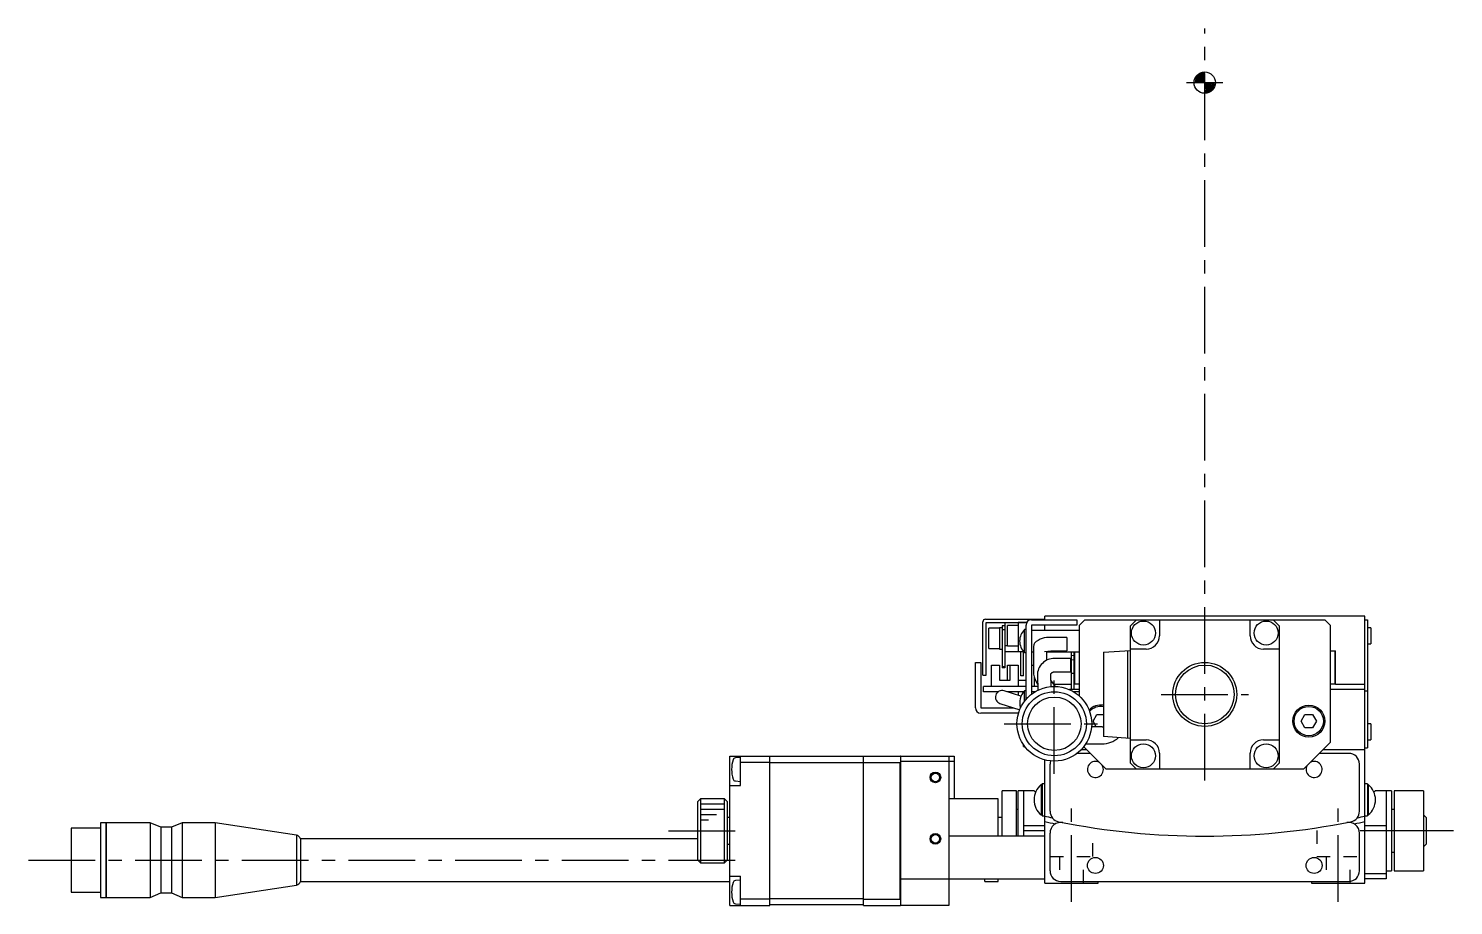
# Model space of a CAD drawing. Extents: x -273 to 427, y 17 to 547.
# Drawn here: x -208.9 to 58.2, y 21.2 to 185.6 of the extents above; entities that cross this region are included whole.
import ezdxf

# ---------------------------------------------------------------- set-up
doc = ezdxf.new("R2010")
doc.units = 0
doc.header["$LTSCALE"] = 10
doc.linetypes.add('CENTER', pattern=[2, 1.25, -0.25, 0.25, -0.25])
doc.linetypes.add('DOT', pattern=[0.5, 0.25, -0.25])
doc.layers.add('1', color=7, linetype='CONTINUOUS')
doc.layers.add('21', color=7, linetype='CONTINUOUS')

# ---------------------------------------------------------------- blocks, each defined once
blk = doc.blocks.new('AID3973')
at = {"layer": '21', "color": 7, "linetype": 'CONTINUOUS'}
blk.add_circle((11.573306, 175.428766), 2, dxfattribs=at)
for centre, radius, start, end in [((11.573306, 175.428766), 1.8, 90, 180), ((11.573306, 175.428766), 1.6, 90, 180), ((11.573306, 175.428766), 1.4, 90, 179.999955), ((11.573306, 175.428766), 1.2, 90, 179.99997), ((11.573306, 175.428766), 1, 90, 179.999964), ((11.573304, 175.428768), 0.799999, 89.999799, 180.000086), ((11.573306, 175.428766), 0.6, 89.99994, 180), ((11.573306, 175.428766), 0.4, 90, 180), ((11.573306, 175.428766), 0.2, 90, 180), ((11.573306, 175.428766), 0.6, 269.99994, 0), ((11.573306, 175.428766), 1.8, 270, 0), ((11.573306, 175.428766), 1.6, 270, 0), ((11.573306, 175.428766), 0.4, 270, 0), ((11.573306, 175.428766), 0.2, 270, 0), ((11.573306, 175.428766), 1.2, 270, 359.99997), ((11.573306, 175.428766), 1.4, 270, 359.999955), ((11.573306, 175.428766), 1, 270, 359.999964), ((11.573304, 175.428768), 0.799999, 270.000201, 359.999914)]:
    blk.add_arc(centre, radius, start, end, dxfattribs=at)

msp = doc.modelspace()

# ---------------------------------------------------------------- linework, layer by layer
at = {"layer": '1', "color": 4, "linetype": 'CENTER'}
for p, q in [((8.173306, 175.428766), (14.973306, 175.428766)), ((-16.626694, 45.878768), (-16.626694, 64.678765)), ((3.373306, 60.778766), (19.773306, 60.778766)), ((-26.026693, 55.278766), (-7.226695, 55.278766)), ((-13.426694, 21.923576), (-13.426694, 39.759795)), ((36.573306, 21.923576), (36.573306, 39.759795)), ((-88.926693, 35.228766), (-73.926693, 35.228766)), ((58.200912, 35.228766), (40.057172, 35.228766)), ((-208.926693, 29.728766), (-73.926693, 29.728766))]:
    msp.add_line(p, q, dxfattribs=at)
at = {"layer": '1', "color": 7, "linetype": 'CONTINUOUS'}
for p, q in [((-18.426694, 74.778766), (-18.426694, 75.428766)), ((-28.926694, 69.378766), (-28.926694, 73.178766)), ((-26.926694, 73.178766), (-28.926694, 73.178766)), ((-26.926694, 73.278766), (-26.926694, 69.278766)), ((-26.426694, 73.278766), (-26.926694, 73.278766)), ((-25.926694, 73.626757), (-26.426694, 73.626757)), ((-25.926694, 72.893556), (-26.426694, 72.893556)), ((-11.926694, 72.778766), (-20.926694, 72.778766)), ((-18.426694, 72.778766), (-18.426694, 73.778766)), ((-10.926694, 74.778766), (-11.926694, 73.778766)), ((-11.926694, 60.46625), (-11.926694, 73.778766)), ((-1.226694, 74.778766), (-2.426694, 73.578766)), ((3.073306, 74.778766), (3.073306, 71.778766)), ((20.073306, 71.778766), (20.073306, 74.778766)), ((25.573306, 73.578766), (24.373306, 74.778766)), ((35.073306, 73.778766), (34.073306, 74.778766)), ((35.073306, 73.778766), (35.073306, 51.778766)), ((-20.510799, 69.804077), (-20.516619, 69.677275)), ((-20.516619, 69.677275), (-20.516619, 64.612814)), ((-20.489193, 69.951556), (-20.510799, 69.804077)), ((-20.451285, 70.097958), (-20.489193, 69.951556)), ((-20.396787, 70.241834), (-20.451285, 70.097958)), ((-20.325576, 70.381563), (-20.396787, 70.241834)), ((-14.266619, 71.444914), (-17.266619, 71.444914)), ((-28.926694, 69.378766), (-26.926694, 69.378766)), ((-26.926694, 69.278766), (-26.426694, 69.278766)), ((-22.926694, 64.278766), (-22.926694, 68.778766)), ((-22.426694, 64.278766), (-22.426694, 68.778766)), ((-20.926694, 68.778766), (-20.516619, 68.778766)), ((-18.487373, 68.795447), (-17.266619, 68.944914)), ((-18.016619, 67.196391), (-18.016619, 68.898481)), ((-18.016619, 68.778766), (-11.926694, 68.778766)), ((-17.266619, 68.944914), (-14.266619, 68.944914)), ((-13.626694, 67.528766), (-16.559993, 67.528766)), ((-12.926694, 68.021335), (-13.426694, 68.040585)), ((-13.426694, 67.27401), (-12.926694, 67.290811)), ((-12.876694, 68.778766), (-12.876694, 62.757689)), ((-7.426694, 68.679132), (-7.426694, 52.8784)), ((-2.926694, 68.993803), (-2.926694, 52.56373)), ((0.573306, 69.278766), (-2.426694, 69.278766)), ((25.573306, 69.278766), (22.573306, 69.278766)), ((35.073306, 68.929107), (36.073306, 68.929107)), ((35.073306, 68.915549), (36.071411, 68.915549)), ((36.023306, 68.879119), (35.073306, 68.879119)), ((36.071411, 68.915549), (36.023306, 68.879119)), ((36.023306, 62.757689), (36.023306, 68.879119)), ((-25.926694, 65.931903), (-26.426694, 65.931903)), ((-25.926694, 65.77511), (-26.426694, 65.77511)), ((-22.426694, 64.278766), (-22.926694, 64.278766)), ((-20.516619, 64.612814), (-20.51659, 64.603222)), ((-19.808156, 64.294261), (-19.712735, 61.561786)), ((-17.309881, 64.410239), (-17.307398, 64.451214)), ((-17.309679, 64.38151), (-17.309881, 64.410239)), ((-17.235323, 62.252256), (-17.309679, 64.38151)), ((-17.307398, 64.451214), (-17.30167, 64.491951)), ((-17.30167, 64.491951), (-17.292874, 64.531738)), ((-17.292874, 64.531738), (-17.281333, 64.570008)), ((-17.281333, 64.570008), (-17.267421, 64.606433)), ((-17.267421, 64.606433), (-17.251485, 64.640897)), ((-17.251485, 64.640897), (-17.233815, 64.673417)), ((-17.233815, 64.673417), (-17.214635, 64.70408)), ((-17.214635, 64.70408), (-17.194119, 64.732993)), ((-17.194119, 64.732993), (-17.172401, 64.760261)), ((-17.172401, 64.760261), (-17.149587, 64.785979)), ((-17.149587, 64.785979), (-17.125764, 64.810225)), ((-17.125764, 64.810225), (-17.101004, 64.833063)), ((-17.101004, 64.833063), (-17.075371, 64.854545)), ((-17.075371, 64.854545), (-17.048923, 64.87471)), ((-17.048923, 64.87471), (-17.021713, 64.893588)), ((-17.021713, 64.893588), (-16.993792, 64.911203)), ((-16.993792, 64.911203), (-16.965207, 64.927569)), ((-16.965207, 64.927569), (-16.936007, 64.9427)), ((-16.936007, 64.9427), (-16.90624, 64.956601)), ((-16.90624, 64.956601), (-16.875952, 64.969279)), ((-16.875952, 64.969279), (-16.845191, 64.980734)), ((-16.845191, 64.980734), (-16.814005, 64.990967)), ((-16.814005, 64.990967), (-16.782444, 64.999978)), ((-16.782444, 64.999978), (-16.750556, 65.007766)), ((-16.750556, 65.007766), (-16.718391, 65.01433)), ((-16.718391, 65.01433), (-16.686, 65.019667)), ((-16.686, 65.019667), (-16.653434, 65.023778)), ((-16.653434, 65.023778), (-16.620744, 65.026663)), ((-16.620744, 65.026663), (-16.587983, 65.02832)), ((-16.587983, 65.02832), (-16.559993, 65.028766)), ((-16.559993, 65.028766), (-13.626694, 65.028766)), ((-13.426694, 64.778766), (-12.926694, 64.778766)), ((-16.804455, 62.792905), (-17.277469, 63.452437)), ((-16.414601, 62.275552), (-16.804455, 62.792905)), ((-16.740232, 62.707678), (-13.426694, 62.707678)), ((-11.926694, 61.673089), (-13.778427, 61.673089)), ((-12.925035, 62.694806), (-12.876694, 62.757689)), ((-11.926694, 62.694806), (-12.925035, 62.694806)), ((-12.876694, 62.757689), (-11.926694, 62.757689)), ((35.073306, 62.757689), (36.023306, 62.757689)), ((36.071647, 62.694806), (35.073306, 62.694806)), ((41.573306, 61.673089), (35.073306, 61.673089)), ((36.023306, 62.757689), (36.071647, 62.694806)), ((36.073306, 62.707678), (41.573306, 62.707678)), ((-20.232243, 61.278766), (-20.926694, 61.278766)), ((-11.926694, 61.278766), (-13.021145, 61.278766)), ((-9.37007, 55.778766), (-8.648382, 57.028766)), ((-8.648382, 57.028766), (-7.426694, 57.028766)), ((29.62993, 55.778766), (30.351618, 57.028766)), ((30.351618, 57.028766), (31.794994, 57.028766)), ((31.794994, 57.028766), (32.516682, 55.778766)), ((-7.675223, 54.714226), (-9.649497, 54.714226)), ((-8.755457, 54.714226), (-9.37007, 55.778766)), ((30.351618, 54.528766), (29.62993, 55.778766)), ((31.794994, 54.528766), (30.351618, 54.528766)), ((32.516682, 55.778766), (31.794994, 54.528766)), ((-11.113447, 50.96552), (-6.926694, 46.778766)), ((-10.72515, 51.514226), (-7.675223, 51.514226)), ((-2.426694, 52.278766), (0.573306, 52.278766)), ((22.573306, 52.278766), (25.573306, 52.278766)), ((30.073306, 46.778766), (35.073306, 51.778766)), ((-75.426694, 48.978766), (-76.411974, 48.892566)), ((-52.426694, 49.128766), (-69.926694, 49.128766)), ((-45.526694, 48.028766), (-45.426694, 48.128766)), ((-45.426694, 49.178766), (-45.476694, 49.228766)), ((3.073306, 49.778766), (3.073306, 46.778766)), ((20.073306, 46.778766), (20.073306, 49.778766)), ((-69.926694, 48.028766), (-75.426694, 48.028766)), ((-52.426694, 47.987345), (-69.926694, 47.987345)), ((-52.426694, 48.028766), (-45.526694, 48.028766)), ((-45.526694, 22.428766), (-45.526694, 48.028766)), ((-2.426694, 47.978766), (-1.226694, 46.778766)), ((24.373306, 46.778766), (25.573306, 47.978766)), ((-77.426694, 43.728766), (-75.426694, 43.728766)), ((-76.411974, 44.564967), (-75.426694, 44.478766)), ((-19.086249, 43.888766), (-19.086249, 38.188766)), ((-18.926694, 44.038766), (-18.926694, 38.038766)), ((42.073306, 44.038766), (42.073306, 38.038766)), ((42.232861, 43.888766), (42.232861, 38.188766)), ((-82.926694, 41.228766), (-83.426694, 40.728766)), ((-83.426694, 29.728766), (-83.426694, 40.728766)), ((-82.926694, 41.228766), (-82.926694, 29.228766)), ((-78.426694, 41.228766), (-82.926694, 41.228766)), ((-78.426694, 29.228766), (-78.426694, 41.228766)), ((-77.926694, 40.728766), (-78.426694, 41.228766)), ((-77.926694, 40.728766), (-77.926694, 29.728766)), ((-27.126694, 41.228766), (-36.426694, 41.228766)), ((-23.726694, 42.728766), (-26.426694, 42.728766)), ((-20.147263, 42.449336), (-20.426694, 42.728766)), ((43.573306, 42.728766), (43.293875, 42.449336)), ((46.573306, 42.728766), (46.573306, 27.728766)), ((47.073306, 42.728766), (47.073306, 27.728766)), ((52.573306, 42.728766), (47.073306, 42.728766)), ((52.573306, 42.728766), (52.573306, 27.728766)), ((-77.426694, 37.728766), (-77.926694, 37.728766)), ((-26.426694, 37.728766), (-27.126694, 37.728766)), ((-23.426694, 39.228766), (-23.726694, 39.228766)), ((47.073306, 39.228766), (46.573306, 39.228766)), ((53.073306, 37.728766), (52.573306, 38.228766)), ((53.073306, 37.728766), (53.073306, 32.728766)), ((-195.426692, 35.728764), (-200.926693, 35.728764)), ((-194.42669, 36.728765), (-195.426692, 36.728765)), ((-194.37669, 36.728765), (-194.42669, 36.678765)), ((-186.11969, 36.728765), (-194.37669, 36.728765)), ((-184.11969, 35.878766), (-186.11969, 36.728765)), ((-182.11969, 35.878766), (-184.11969, 35.878766)), ((-180.11969, 36.728765), (-182.11969, 35.878766)), ((-173.926691, 36.728765), (-180.11969, 36.728765)), ((-158.692708, 34.413092), (-173.926691, 36.728765)), ((-22.426694, 36.228766), (-18.426694, 36.228766)), ((-18.426694, 35.228766), (-22.426694, 35.228766)), ((41.573306, 36.228766), (45.573306, 36.228766)), ((45.573306, 35.228766), (41.573306, 35.228766)), ((-83.426694, 33.728766), (-157.969034, 33.728766)), ((-77.926694, 32.728766), (-77.426694, 32.728766)), ((-18.426694, 34.228766), (-36.426694, 34.228766)), ((52.573306, 32.228766), (53.073306, 32.728766)), ((-83.426694, 29.728766), (-82.926694, 29.228766)), ((-78.426694, 29.228766), (-77.926694, 29.728766)), ((46.573306, 31.228766), (47.073306, 31.228766)), ((-82.926694, 29.228766), (-78.426694, 29.228766)), ((-77.426694, 26.728766), (-75.426694, 26.728766)), ((41.573306, 27.228766), (45.573306, 27.228766)), ((45.573306, 27.728766), (46.573306, 27.728766)), ((47.073306, 27.728766), (52.573306, 27.728766)), ((-173.926691, 22.728767), (-158.692708, 25.044441)), ((-157.969034, 25.728766), (-77.426694, 25.728766)), ((-75.426694, 25.978766), (-76.411974, 25.892566)), ((-29.676694, 25.728766), (-27.176694, 25.728766)), ((-27.176694, 25.728766), (-27.176694, 26.228766)), ((-18.426694, 25.428766), (-8.426694, 25.428766)), ((-8.426694, 25.428766), (-8.426694, 25.728766)), ((31.573306, 25.728766), (31.573306, 25.428766)), ((31.573306, 25.428766), (41.573306, 25.428766)), ((45.573306, 26.228766), (41.573306, 26.228766)), ((-200.926693, 23.728768), (-195.426692, 23.728768)), ((-195.426692, 22.728767), (-194.42669, 22.728767)), ((-194.42669, 22.778767), (-194.37669, 22.728767)), ((-194.37669, 22.728767), (-186.11969, 22.728767)), ((-186.11969, 22.728767), (-184.11969, 23.578766)), ((-184.11969, 23.578766), (-182.11969, 23.578766)), ((-182.11969, 23.578766), (-180.11969, 22.728767)), ((-180.11969, 22.728767), (-173.926691, 22.728767)), ((-76.411974, 21.564967), (-75.426694, 21.478766)), ((-69.926694, 22.428766), (-75.426694, 22.428766)), ((-52.426694, 22.470188), (-69.926694, 22.470188)), ((-52.426694, 22.428766), (-45.526694, 22.428766)), ((-45.426694, 22.328766), (-45.526694, 22.428766)), ((-52.426694, 21.328766), (-69.926694, 21.328766)), ((-52.426694, 21.228766), (-45.476694, 21.228766)), ((-45.476694, 21.228766), (-45.426694, 21.278766)), ((-36.426694, 21.228766), (-45.426694, 21.228766))]:
    msp.add_line(p, q, dxfattribs=at)
at = {"layer": '1', "color": 9, "linetype": 'CONTINUOUS'}
for p, q in [((-13.426694, 64.778771), (-12.926694, 64.778771)), ((-78.426694, 40.228766), (-82.926694, 40.228766)), ((-78.426694, 39.228766), (-82.926694, 39.228766)), ((-79.926694, 38.228766), (-82.926694, 38.228766)), ((-81.426694, 37.228766), (-82.926694, 37.228766))]:
    msp.add_line(p, q, dxfattribs=at)
at = {"layer": '1', "color": 9, "linetype": 'DOT'}
for p, q in [((-9.426694, 30.428766), (-9.426694, 35.295747)), ((32.573306, 35.295875), (32.573306, 30.428766)), ((-17.426694, 30.428766), (-9.426694, 30.428766)), ((-15.676694, 30.428766), (-15.676694, 25.428766)), ((-11.176694, 25.428766), (-11.176694, 30.428766)), ((32.573306, 30.428766), (40.573306, 30.428766)), ((34.323306, 30.428766), (34.323306, 25.428766)), ((38.823306, 25.428766), (38.823306, 30.428766))]:
    msp.add_line(p, q, dxfattribs=at)
at = {"layer": '1', "color": 7, "linetype": 'CONTINUOUS'}
for centre, radius in [((0.073306, 72.278766), 2.25), ((23.073306, 72.278766), 2.25), ((11.573306, 60.778766), 6), ((11.573306, 60.778766), 5.5), ((-16.626694, 55.278766), 6.999999), ((-16.626694, 55.278766), 5.999998), ((-16.626694, 55.278766), 5), ((31.073306, 55.778766), 3), ((31.073306, 55.778766), 2.75), ((0.073306, 49.278766), 2.25), ((23.073306, 49.278766), 2.25), ((-38.926694, 45.228766), 0.8), ((-38.926694, 33.728766), 0.8)]:
    msp.add_circle(centre, radius, dxfattribs=at)
at = {"layer": '1', "color": 9, "linetype": 'CONTINUOUS'}
for centre in [(-38.926694, 45.228766), (-38.926694, 33.728766)]:
    msp.add_circle(centre, 1, dxfattribs=at)
at = {"layer": '1', "color": 7, "linetype": 'CONTINUOUS'}
for centre, radius, start, end in [((-17.700667, 67.761997), 3.708406, 83.27844787, 135.05837836), ((0.573306, 71.778766), 2.5, 270, 0), ((22.573306, 71.778766), 2.5, 180, 270), ((-16.623185, 64.344033), 3.18536, 88.863281, 180.895301), ((66.023306, 175.278766), 110.5, 254.272774, 254.273795), ((-16.250394, 65.186474), 4.308772, 188.090595, 215.647853), ((-42.876694, 175.278766), 116.5, 284.896962, 284.897806), ((66.023306, 175.278766), 116.5, 255.102194, 255.103038), ((-7.675223, 56.114226), 1.4, 270, 280.225391), ((-7.675223, 56.114226), 4.6, 270, 311.736603), ((0.573306, 49.778766), 2.5, 0, 90), ((22.573306, 49.778766), 2.5, 90, 180), ((-71.126694, 46.728766), 6, 162.370845, 197.629155), ((-76.368396, 48.394468), 0.5, 95, 162.370845), ((-76.368396, 45.063065), 0.5, 197.629155, 265), ((-16.726694, 41.038766), 3.7, 129.621835, 230.378165), ((11.573306, 175.228766), 140.5, 257.671103, 258.257029), ((11.573306, 175.228766), 140.5, 281.742971, 282.328897), ((11.573306, 175.228766), 141.5, 257.759588, 258.583745), ((11.573306, 175.228766), 141.5, 281.416255, 282.240412), ((-158.926692, 33.440849), 1.000002, 16.733256, 76.468302), ((-158.926692, 26.016683), 1.000002, 283.531698, 343.266744), ((-71.126694, 23.728766), 6, 162.370845, 197.629155), ((-76.368396, 25.394468), 0.5, 95, 162.370845), ((-76.368396, 22.063065), 0.5, 197.629155, 265)]:
    msp.add_arc(centre, radius, start, end, dxfattribs=at)
at = {"layer": '21', "color": 4, "linetype": 'CENTER'}
msp.add_line((11.573306, 44.62745), (11.573306, 185.553754), dxfattribs=at)
at = {"layer": '21', "color": 7, "linetype": 'CONTINUOUS'}
for p, q in [((-29.526694, 74.878766), (-18.426694, 74.878766)), ((41.573306, 75.428766), (-18.426694, 75.428766)), ((41.573306, 25.428766), (41.573306, 75.428766)), ((-30.026694, 64.378766), (-30.026694, 74.378766)), ((-29.426694, 64.378766), (-29.426694, 74.278766)), ((-29.426694, 74.278766), (-21.79272, 74.278766)), ((-26.426694, 73.626757), (-26.426694, 65.77511)), ((-25.926694, 74.278766), (-25.926694, 65.77511)), ((-23.426694, 73.678766), (-25.426694, 73.678766)), ((-25.426694, 69.878766), (-25.426694, 73.678766)), ((-23.426694, 74.278766), (-23.426694, 68.778766)), ((-21.819723, 74.228766), (-23.426694, 74.228766)), ((-21.926694, 72.928766), (-22.218942, 72.928766)), ((-22.218942, 68.628766), (-22.218942, 72.928766)), ((-21.926694, 59.85151), (-21.926694, 73.778766)), ((-20.926694, 74.778766), (-12.426694, 74.778766)), ((-20.926694, 73.778766), (-20.926694, 60.802351)), ((-12.426694, 73.778766), (-20.926694, 73.778766)), ((-12.426694, 74.778766), (-12.426694, 73.778766)), ((-10.926694, 74.778766), (34.073306, 74.778766)), ((-2.426694, 73.578766), (-2.426694, 47.978766)), ((25.573306, 47.978766), (25.573306, 73.578766)), ((41.573306, 74.778766), (42.073306, 74.778766)), ((42.073306, 74.778766), (42.073306, 50.778766)), ((42.673306, 73.278766), (42.073306, 73.278766)), ((42.673306, 73.278766), (42.673306, 70.278766)), ((-25.926694, 69.924892), (-25.426694, 69.924892)), ((-25.426694, 69.878766), (-23.426694, 69.878766)), ((-14.266619, 71.444914), (-14.266619, 68.944914)), ((42.073306, 70.278766), (42.673306, 70.278766)), ((-22.362762, 68.778766), (-25.926694, 68.778766)), ((-22.218942, 68.628766), (-21.926694, 68.628766)), ((-13.626694, 67.528766), (-13.626694, 65.028766)), ((-13.426694, 61.673089), (-13.426694, 68.778766)), ((-12.926694, 61.673089), (-12.926694, 68.778766)), ((-7.426694, 68.679136), (-2.426694, 69.028766)), ((36.073306, 62.694365), (36.073306, 68.929107)), ((-31.426694, 58.278766), (-31.426694, 66.778766)), ((-31.426694, 66.778766), (-30.426694, 66.778766)), ((-30.426694, 66.778766), (-30.426694, 58.278766)), ((-30.026694, 64.378766), (-29.426694, 64.378766)), ((-28.426694, 66.278766), (-26.926694, 66.278766)), ((-28.426694, 62.278766), (-28.426694, 66.278766)), ((-26.926694, 66.278766), (-26.926694, 63.478766)), ((-25.426694, 63.478766), (-25.426694, 66.278766)), ((-25.426694, 66.278766), (-23.426694, 66.278766)), ((-24.926694, 63.478766), (-24.926694, 66.278766)), ((-23.426694, 66.278766), (-23.426694, 62.278766)), ((-20.926694, 66.278766), (-20.516619, 66.278766)), ((-21.926694, 62.278766), (-29.926694, 62.278766)), ((-29.926694, 61.278766), (-29.926694, 62.278766)), ((-26.926694, 63.478766), (-24.926694, 63.478766)), ((-22.891031, 60.444289), (-26.040423, 61.467587)), ((-23.426694, 63.478766), (-21.926694, 63.478766)), ((-19.737773, 62.278766), (-20.926694, 62.278766)), ((-20.426694, 64.054114), (-20.426694, 62.278766)), ((-27.176694, 61.278766), (-29.926694, 61.278766)), ((-26.812965, 59.089946), (-23.121245, 57.890431)), ((-22.362762, 61.278766), (-25.459293, 61.278766)), ((-23.426694, 61.278766), (-23.426694, 60.618335)), ((-21.926694, 61.428766), (-22.218942, 61.428766)), ((-22.218942, 59.489081), (-22.218942, 61.428766)), ((42.073306, 61.382261), (41.573306, 61.382261)), ((-30.426694, 58.278766), (-24.316412, 58.278766)), ((-23.334897, 57.278766), (-30.426694, 57.278766)), ((42.673306, 55.278766), (42.073306, 55.278766)), ((42.673306, 55.278766), (42.673306, 52.278766)), ((-22.426694, 51.028766), (-22.426694, 51.359585)), ((-22.426694, 51.028766), (-22.188842, 51.028766)), ((-2.426694, 52.528766), (-7.426694, 52.878406)), ((41.573306, 50.778766), (42.073306, 50.778766)), ((42.073306, 52.278766), (42.673306, 52.278766)), ((-77.426694, 49.228766), (-35.426694, 49.228766)), ((-77.426694, 21.228766), (-77.426694, 49.228766)), ((-75.426694, 43.728766), (-75.426694, 49.228766)), ((-69.926694, 21.228766), (-69.926694, 49.228766)), ((-52.426694, 21.228766), (-52.426694, 49.228766)), ((-45.426694, 21.228766), (-45.426694, 49.228766)), ((-35.426694, 48.228766), (-45.426694, 48.228766)), ((-36.426694, 49.228766), (-36.426694, 21.228766)), ((-35.426694, 49.228766), (-35.426694, 41.228766)), ((-18.426694, 25.428766), (-18.426694, 48.514154)), ((-9.876694, 49.728766), (-12.360843, 49.728766)), ((-11.579171, 50.428766), (-10.576694, 50.428766)), ((38.573306, 49.728766), (33.023306, 49.728766)), ((33.723306, 50.428766), (41.573306, 50.428766)), ((-17.426694, 38.876282), (-17.426694, 47.728766)), ((30.073306, 46.778766), (-6.926694, 46.778766)), ((40.573306, 38.876282), (40.573306, 47.728766)), ((-18.926693, 43.888766), (-19.086249, 43.888766)), ((-18.426693, 44.038766), (-18.926694, 44.038766)), ((42.073307, 44.038766), (41.573306, 44.038766)), ((42.232862, 43.888766), (42.073306, 43.888766)), ((-27.126694, 34.228766), (-27.126694, 41.228766)), ((-26.426694, 34.228766), (-26.426694, 42.728766)), ((-23.726694, 34.228766), (-23.726694, 42.728766)), ((-20.426694, 42.728766), (-23.426694, 42.728766)), ((-23.426694, 34.228766), (-23.426694, 42.728766)), ((-22.426694, 42.728766), (-22.426694, 34.228766)), ((46.573306, 42.728766), (43.573306, 42.728766)), ((45.573306, 42.728766), (45.573306, 26.228766)), ((-19.086249, 38.188766), (-18.926693, 38.188766)), ((-18.926694, 38.038766), (-18.426693, 38.038766)), ((41.573306, 38.038766), (42.073307, 38.038766)), ((42.073306, 38.188766), (42.232862, 38.188766)), ((-200.926693, 35.728764), (-200.926693, 23.728768)), ((-195.426692, 36.728765), (-195.426692, 22.728767)), ((-194.42669, 36.728765), (-194.42669, 22.728767)), ((-194.37669, 36.728765), (-194.37669, 22.728767)), ((-186.11969, 36.728765), (-186.11969, 22.728767)), ((-184.11969, 35.878766), (-184.11969, 23.578766)), ((-182.11969, 35.878766), (-182.11969, 23.578766)), ((-180.11969, 36.728765), (-180.11969, 22.728767)), ((-173.926691, 36.728765), (-173.926691, 22.728767)), ((-17.426694, 27.728766), (-17.426694, 34.800849)), ((40.573306, 27.728766), (40.573306, 34.800849)), ((-158.692708, 34.413092), (-158.692708, 25.044441)), ((-157.969034, 33.728766), (-157.969034, 25.728766)), ((-75.426694, 21.228766), (-75.426694, 26.728766)), ((-45.426694, 26.228766), (-18.426694, 26.228766)), ((-29.676694, 25.728766), (-29.676694, 26.228766)), ((-15.426694, 25.728766), (38.573306, 25.728766)), ((-77.426694, 21.228766), (-69.926694, 21.228766))]:
    msp.add_line(p, q, dxfattribs=at)
for centre in [(-8.926694, 28.728766), (32.073306, 28.728766)]:
    msp.add_circle(centre, 1.5, dxfattribs=at)
for centre, radius, start, end in [((-29.526694, 74.378766), 0.5, 90, 180), ((-20.126694, 70.778766), 3, 134.220044, 225.779956), ((-20.926694, 73.778766), 1, 90, 180), ((-26.426694, 60.278766), 1.25, 72, 252), ((-20.126694, 59.278766), 3, 134.220044, 199.471221), ((-7.926694, 55.778766), 3, 80.405932, 136.711663), ((-30.426694, 58.278766), 1, 180, 270), ((-7.926694, 55.778766), 2.75, 79.524318, 139.33281), ((-15.426694, 47.728766), 2, 162.952811, 180), ((-8.926694, 46.728766), 1.5, 59.89929, 30.10071), ((32.073306, 46.728766), 1.5, 149.89929, 120.10071), ((38.573306, 47.728766), 2, 0, 90), ((39.873306, 41.038766), 3.7, 309.621835, 50.378165), ((-15.426694, 38.876282), 2, 180, 258.799401), ((38.573306, 38.876282), 2, 281.200599, 0), ((-15.426694, 34.800849), 2, 79.116585, 180), ((11.573306, 175.228766), 141, 258.799401, 281.200599), ((38.573306, 34.800849), 2, 0, 100.883415), ((-15.426694, 27.728766), 2, 180, 270), ((38.573306, 27.728766), 2, 270, 0)]:
    msp.add_arc(centre, radius, start, end, dxfattribs=at)

# ---------------------------------------------------------------- block references
at = {"layer": '21'}
msp.add_blockref('AID3973', (0, 0), dxfattribs=at)

doc.saveas('drawing.dxf')
